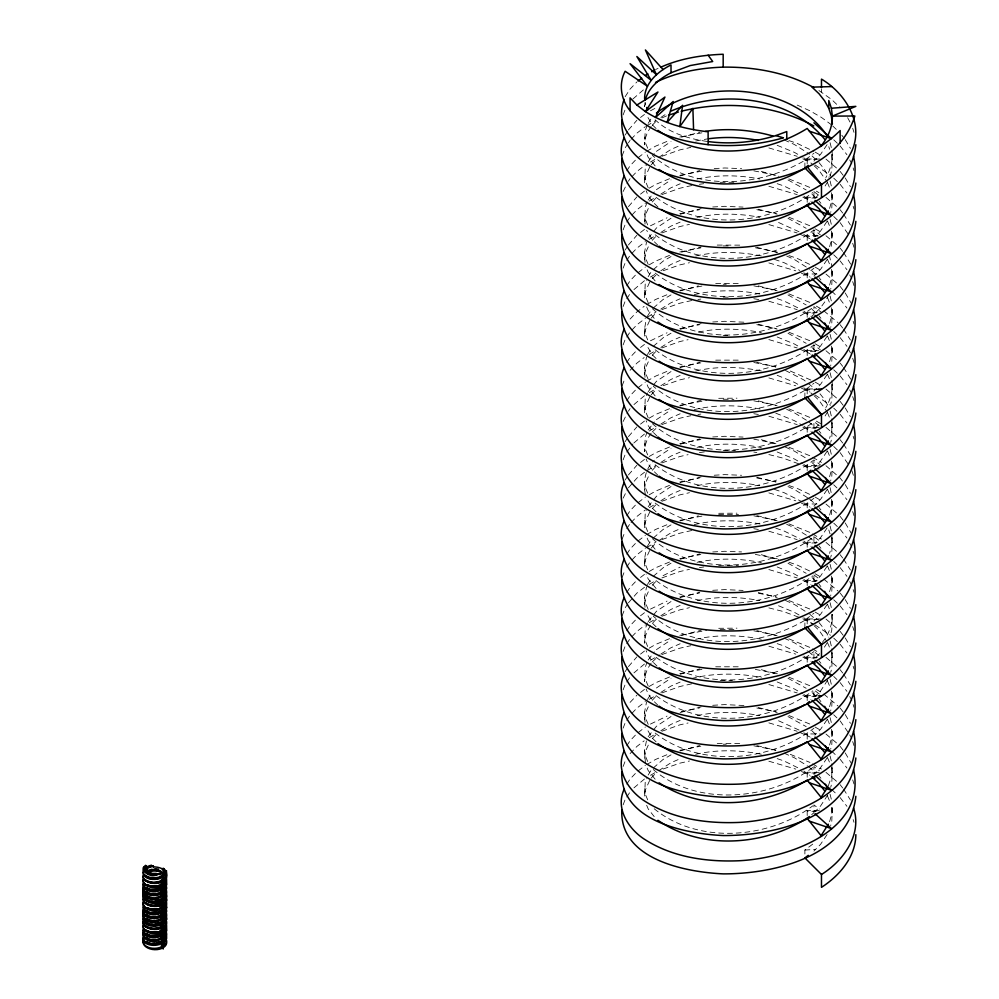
<?xml version="1.0" encoding="UTF-8"?>
<svg xmlns="http://www.w3.org/2000/svg" width="999" height="999" viewBox="0 0 999 999"><rect width="100%" height="100%" fill="white"/><g stroke="black" fill="none" stroke-linecap="round" stroke-linejoin="round"><path stroke-width="0.75" stroke-dasharray="5 3.75" d="M804.882 167.957L804.882 160.115L813.923 153.284M804.882 397.939L804.882 390.097L813.923 383.266M804.882 627.921L804.882 620.079L813.923 613.249M831.88 150.499C833.466 159.927 830.506 169.518 825.823 177.647M832.379 154.433L831.78 170.167L829.944 176.648M829.582 208.429L831.78 200.649L832.379 192.77L831.78 208.491L830.681 212.387M829.582 246.753L831.78 238.986L832.379 231.094L831.043 249.413M829.582 285.09L831.78 277.31L832.379 269.43L831.78 285.152L830.681 289.048M829.582 323.414L831.78 315.647L832.379 307.754L831.78 323.489L830.681 327.372M829.582 361.75L831.78 353.971L832.379 346.091L831.78 361.813L830.681 365.709M831.88 380.482C833.466 389.91 830.506 399.5 825.823 407.629M832.379 384.415L831.78 400.149L830.681 404.033M831.88 418.818L831.78 430.631L829.582 438.411M832.379 422.752L831.78 438.474L830.681 442.37M829.582 476.735L831.78 468.968L832.379 461.076L831.78 476.81L830.681 480.694M829.582 515.072L831.78 507.292L832.379 499.413L831.043 517.732M831.88 533.803L831.78 545.629L829.582 553.396M832.379 537.737L831.78 553.471L830.681 557.355M829.582 591.733L831.78 583.953L832.379 576.073L831.78 591.795L830.681 595.691M822.327 642.419C828.72 634.552 832.404 624.562 832.379 614.397L831.78 630.132L830.681 634.015M831.88 648.801L831.78 660.614L829.582 668.393M832.379 652.734L831.78 668.456L830.681 672.352M829.582 706.718L831.78 698.95L832.379 691.058L831.78 706.793L830.681 710.676M829.582 745.054L831.78 737.274L832.379 729.395L831.78 745.117L830.681 749.013M831.88 763.785L831.78 775.611L828.333 785.901M832.379 767.719L831.78 783.453L830.681 787.337M829.582 821.715L831.78 813.935L832.379 806.056L831.78 821.777L830.681 825.674M644.967 102.785L644.605 106.556L644.605 102.635M651.161 126.473L647.414 132.43L645.204 138.611L644.605 144.892L645.204 130.757L647.414 124.588M649.662 167.183L645.204 176.935L644.605 183.217L645.204 169.093L646.965 164.148M645.004 224.063L645.204 207.417L647.414 201.249M644.605 221.553L645.204 215.272L649.662 205.519M645.004 262.387L644.605 252.035L646.528 242.045M644.605 259.877L645.204 253.596L649.662 243.843M649.662 282.18L645.204 291.933L644.605 298.214L645.204 284.078L646.528 280.382M649.662 320.504L645.204 330.257L644.605 336.538L644.605 328.696L646.091 319.942M645.004 377.385L644.605 367.033L646.528 357.043M644.605 374.875L645.204 368.594L649.662 358.841M649.662 397.165L645.204 406.918L644.605 413.199L645.204 399.076L647.414 392.894M651.161 433.116L647.414 439.073L645.204 445.254L644.605 451.536L645.204 437.4L646.965 432.467M645.404 494.88C643.031 482.792 644.642 468.856 654.32 460.239M644.605 489.86L645.204 483.578L649.662 473.826M649.662 512.162L645.204 521.915L644.605 528.196L645.204 514.06L646.528 510.364M649.662 550.486L645.204 560.239L644.605 566.52L644.605 558.678L646.091 549.925M645.004 607.367L644.605 597.015L646.528 587.012M644.605 604.857L645.204 598.576L649.662 588.823M656.418 619.155C649.687 625.349 644.467 633.778 644.605 643.181L645.204 629.058L647.414 622.877M651.161 663.099L647.414 669.055L645.204 675.237L644.605 681.518L645.204 667.382L646.965 662.449M645.004 722.352L644.605 712L646.528 702.01M644.605 719.842L645.204 713.561L649.662 703.808M645.404 763.199L644.605 750.336L646.528 740.334M644.605 758.179L645.204 751.897L649.662 742.145M649.662 780.469L645.204 790.221L644.605 796.503L645.204 782.379L646.528 778.671M623.139 114.86L625.137 109.59M622.14 155.819L625.137 147.927L627.597 144.131M623.139 191.521L627.597 182.455M623.139 229.845L625.137 224.588M623.139 268.182L625.137 262.912M623.139 306.506L625.137 301.248M623.139 344.842L625.137 339.573M622.14 385.801L625.137 377.909M623.139 421.503L627.597 412.437M623.139 459.827L625.137 454.57M623.139 498.164L627.597 489.098M622.14 539.123L625.137 531.231M622.14 577.459L625.137 569.555M622.14 615.784L625.137 607.892L627.597 604.095M623.139 651.485L625.137 646.216M623.139 689.809L625.137 684.552M623.139 728.146L625.137 722.876M623.139 766.47L625.137 761.213M623.139 804.807L625.137 799.537M827.072 144.643L820.579 154.37L813.923 161.126M827.709 181.718L823.201 189.098M827.072 221.303L820.579 231.031L814.872 236.825M827.072 259.64L820.579 269.355L813.923 276.124M828.958 294.193L825.823 300.487L820.579 307.692L814.872 313.486M827.072 336.301L820.579 346.016L814.872 351.81M827.072 374.625L820.579 384.353L813.923 391.108M827.709 411.7L823.201 419.081M827.072 451.286L820.579 461.014L813.923 467.769L813.923 461.238M827.072 489.622L820.579 499.338L813.923 506.106M827.072 527.947L820.579 537.674L814.872 543.468M827.072 566.283L820.579 575.998L814.872 581.793M827.072 604.607L820.579 614.335L813.923 621.091M827.072 642.944L823.201 649.063M827.709 680.007L820.579 690.996L814.872 696.79M827.072 719.605L820.579 729.32L814.872 735.114M827.072 757.929L820.579 767.657L813.923 774.412L813.923 766.57L819.317 770.704M827.709 795.004L820.579 805.981L814.872 811.775M827.072 834.59L820.579 844.317L813.923 851.073M648.164 123.389L651.161 118.631M648.164 161.726L654.32 153.596M648.164 200.05L654.32 191.92M648.164 238.386L656.418 228.009L671.016 218.244M648.164 276.711L651.161 271.953M647.414 316.233L651.161 310.277M647.414 354.57L651.161 348.614M648.164 391.708L656.418 381.331L671.016 371.566M648.164 430.032L654.32 421.903M648.164 506.693L656.418 496.316L671.016 486.55M647.414 546.216L651.161 540.259M647.414 584.552L651.161 578.596M648.164 621.69L656.418 611.313L671.016 601.548M648.164 660.014L654.32 651.885M647.414 699.537L651.161 693.581M648.164 736.675L656.418 726.298L671.016 716.533M648.164 775.012L651.161 770.241M625.137 96.716L630.069 89.111L636.863 81.968M625.137 135.04L627.597 131.244M628.421 129.982L636.863 120.292M628.421 142.869L630.069 140.335M626.773 170.841L630.069 165.772L636.863 158.629M628.421 181.194L630.069 178.659M628.421 206.643L636.863 196.953M626.773 222.053L630.069 216.995L636.863 209.84L645.391 203.272M625.137 250.037L627.597 246.229M628.421 244.967L636.863 235.289M626.773 260.389L630.069 255.319L636.863 248.177L645.391 241.596M626.773 285.826L630.069 280.769L636.863 273.614M626.773 298.713L630.069 293.656M626.773 337.05L630.069 331.98L636.863 324.837L645.391 318.256M626.773 362.487L630.069 357.43L636.863 350.274M626.773 400.824L630.069 395.754L636.863 388.611M628.421 411.176L630.069 408.641M625.137 441.683L627.597 437.887M628.421 436.625L636.863 426.935M626.773 452.035L632.979 443.906M625.137 480.019L627.597 476.211M628.421 474.95L636.863 465.272M628.421 487.837L636.863 478.159L645.391 471.578M626.773 515.809L630.069 510.751L636.863 503.596M626.773 528.696L630.069 523.638M626.773 554.145L630.069 549.075L636.863 541.933M626.773 567.032L630.069 561.962M626.773 592.469L630.069 587.412L636.863 580.257M628.421 602.822L636.863 593.144L645.391 586.575M626.773 630.806L630.069 625.736L636.863 618.593M626.773 643.693L630.069 638.623L636.863 631.48L645.391 624.899M625.137 671.665L627.597 667.869M628.421 666.608L636.863 656.917M626.773 682.017L630.069 676.96M626.773 720.354L630.069 715.284L636.863 708.141L645.391 701.56M626.773 745.791L630.069 740.734L636.863 733.578M626.773 784.128L630.069 779.058L636.863 771.915M626.773 797.015L630.069 791.945M652.222 125.35L656.418 120.867M651.161 164.81L656.418 159.191M652.222 202.01L656.418 197.527M652.222 240.347L656.418 235.851M653.271 269.705L663.074 261.176L671.016 256.568M652.222 278.671L659.74 271.603M653.271 308.042L663.074 299.513L671.016 294.905M651.161 318.132L656.418 312.512M653.271 346.366L663.074 337.837L671.016 333.229M652.222 355.332L656.418 350.849M651.161 394.792L656.418 389.173M652.222 431.993L659.74 424.925M652.222 470.329L656.418 465.834M652.222 508.653L656.418 504.17M653.271 538.024L663.074 529.495L671.016 524.887M651.161 548.114L656.418 542.494M653.271 576.348L663.074 567.819L671.016 563.211M652.222 585.314L656.418 580.831M652.222 661.975L659.74 654.907M652.222 700.311L656.418 695.816M652.222 738.636L656.418 734.153M653.271 768.006L663.074 759.477L671.016 754.869M651.161 778.096L656.418 772.477M632.979 98.938L644.168 89.223M631.043 139.311L636.863 133.179L645.391 126.611M632.005 176.623L636.863 171.516L645.391 164.935M633.953 289.573L645.391 279.932M630.069 319.093L636.863 311.95L644.168 306.318M630.069 370.317L636.863 363.161L644.168 357.53M633.953 404.558L645.391 394.917M633.953 442.894L645.391 433.254M631.043 522.614L636.863 516.483L645.391 509.915M632.005 559.927L636.863 554.82L645.391 548.239M633.953 672.876L645.391 663.236M630.069 702.397L636.863 695.254M630.069 753.621L636.863 746.465L644.168 740.833M633.953 787.861L645.391 778.221M814.872 198.489L819.617 193.669M814.872 428.471L819.617 423.651M819.617 653.633L813.923 659.427L813.923 651.573L819.317 655.719M656.081 197.327C700.649 230.856 769.267 225.412 812.799 192.557M655.144 234.74C699.775 269.705 770.254 263.948 813.923 229.945L820.404 234.902M655.144 273.077C699.775 308.029 770.254 302.285 813.923 268.269M652.347 308.654C695.067 347.015 768.83 340.796 812.799 307.542M811.675 316.333L813.923 314.448L813.923 306.606L821.478 312.4M655.144 349.737C699.775 384.69 770.254 378.946 813.923 344.93L820.404 349.9M652.347 423.638C695.067 462 768.83 455.781 812.799 422.54M655.144 464.722C699.775 499.687 770.254 493.931 813.923 459.927L820.404 464.885M655.144 503.059C699.775 538.011 770.254 532.267 813.923 498.251M652.347 538.636C695.416 577.21 770.092 570.854 813.923 536.588L821.478 542.382M656.081 580.631C700.649 614.16 769.267 608.716 812.799 575.861M656.081 657.292C701.023 691.021 770.491 685.439 813.923 651.573M656.081 695.629C700.649 729.158 769.267 723.713 812.799 690.846M655.144 733.041C699.775 767.994 770.254 762.249 813.923 728.234M653.271 769.53C696.653 806.967 770.341 800.674 813.923 766.57M654.208 808.778C698.164 844.729 768.768 838.985 812.799 805.843M811.675 814.635L813.923 812.749L813.923 804.894L819.317 809.04M660.851 117.42L667.045 113.399M656.418 151.349L671.016 141.583M658.641 157.467L671.016 149.425L680.119 145.454M656.418 189.673L671.016 179.907M660.851 194.081L671.016 187.75L680.119 183.791M660.851 232.417L671.016 226.086L680.119 222.115M660.851 270.741L671.016 264.41L680.119 260.452M660.851 309.078L671.016 302.747L680.119 298.776M660.851 347.402L671.016 341.071L680.119 337.113M660.851 385.739L671.016 379.408L680.119 375.437M656.418 419.655L671.016 409.89M660.851 424.063L671.016 417.732L680.119 413.773M656.418 457.992L671.016 448.226M660.851 462.4L671.016 456.068L680.119 452.097M660.851 500.724L671.016 494.393L680.119 490.434M658.641 540.771L671.016 532.729L680.119 528.758M660.851 615.721L671.016 609.39L680.119 605.419M656.418 649.637L671.016 639.872M660.851 654.045L671.016 647.714L680.119 643.756M656.418 687.974L671.016 678.209M660.851 692.382L671.016 686.051L680.119 682.08M660.851 730.706L671.016 724.375L680.119 720.416M658.641 770.753L671.016 762.712L680.119 758.74M640.509 117.482L645.391 113.724M638.074 157.692L645.391 152.06M640.509 194.143L645.391 190.384M640.509 232.467L645.391 228.721M638.074 272.677L645.391 267.045M640.509 347.465L645.391 343.706M638.074 387.674L645.391 382.043M640.509 424.125L645.391 420.367M640.509 462.45L645.391 458.703M638.074 502.659L645.391 497.027M638.074 540.996L645.391 535.364M640.509 577.447L645.391 573.688M640.509 615.771L645.391 612.025M640.509 654.108L645.391 650.349M640.509 692.432L645.391 688.686M638.074 732.642L645.391 727.01M638.074 770.978L645.391 765.346M804.882 853.983L804.882 850.062L812.786 844.08M820.054 159.066L807.192 158.941C761.85 186.913 694.03 192.645 652.347 155.332M821.478 389.061L807.192 388.923C762.137 416.733 695.217 422.44 653.271 386.226M821.478 619.043L807.192 618.905C762.137 646.715 695.217 652.422 653.271 616.208M650.449 110.789L658.079 106.743M646.653 125.874L655.506 120.742M646.653 151.324L655.506 146.191L669.892 140.222M650.449 162.013L655.506 159.078M649.188 188.187L655.506 184.515L669.892 178.559M649.188 201.074L655.506 197.402M650.449 225.786L667.045 217.807M649.188 239.398L655.506 235.739M649.188 264.847L655.506 261.176L669.892 255.22M650.449 276.998L655.506 274.063M646.653 304.645L655.506 299.513L669.892 293.544M646.653 317.532L655.506 312.4M650.449 340.771L667.045 332.792M649.188 354.395L655.506 350.724M646.653 381.306L655.506 376.173L669.892 370.204M649.188 392.719L655.506 389.061M649.188 418.169L655.506 414.498L669.892 408.541M649.188 431.056L655.506 427.385M649.188 456.493L655.506 452.834L669.892 446.865M646.653 470.854L655.506 465.721M649.188 494.83L655.506 491.158L669.892 485.202M649.188 507.717L655.506 504.045M646.653 534.627L655.506 529.495L669.892 523.526M646.653 547.514L655.506 542.382M649.188 571.49L655.506 567.819L669.892 561.863M663.074 575.661L680.119 567.095M649.188 584.378L655.506 580.706M650.449 609.09L667.045 601.111M649.188 622.702L655.506 619.043M649.188 648.151L655.506 644.48L669.892 638.523M650.449 660.302L655.506 657.367M649.188 686.475L655.506 682.816L669.892 676.847M649.188 699.362L655.506 695.704M650.449 724.075L667.045 716.096M649.188 737.699L655.506 734.028M646.653 764.61L655.506 759.477L669.892 753.508M650.449 775.299L655.506 772.364M655.506 69.53L658.079 68.407M661.925 117.944L667.045 115.697M661.925 156.269L679.819 149.9L690.833 147.402M661.925 194.605L679.819 188.237L692.207 185.427M661.925 232.929L679.819 226.561L689.447 224.375M663.199 270.704L679.819 264.897L689.447 262.712M661.925 309.59L679.819 303.221L692.207 300.412M661.925 347.927L679.819 341.558L688.074 339.685M663.199 385.689L679.819 379.882L689.447 377.697M661.925 424.587L679.819 418.219L690.833 415.721M661.925 462.912L679.819 456.543L688.074 454.67M661.925 501.248L679.819 494.88L689.447 492.694M661.925 539.572L679.819 533.204L693.581 530.082M661.925 577.909L679.819 571.54L689.447 569.355M661.925 616.233L679.819 609.865L689.447 607.679M661.925 654.57L679.819 648.201L690.833 645.704M661.925 692.894L679.819 686.525L692.207 683.716M661.925 731.231L679.819 724.862L688.074 722.989M663.199 768.993L679.819 763.186L689.447 761.001M681.568 137.15L699.787 132.243M680.119 175.949L699.787 170.567M680.119 214.273L701.148 208.591M681.568 252.148L701.148 246.928M680.119 290.934L698.413 285.864M680.119 329.27L701.148 323.589M680.119 367.595L699.787 362.225M680.119 405.931L701.148 400.249M680.119 444.255L699.787 438.886M680.119 482.592L701.148 476.91M680.119 520.916L698.413 515.846M680.119 559.253L699.787 553.871M680.119 597.577L699.787 592.207M681.568 635.451L701.148 630.232M680.119 674.238L699.787 668.868M680.119 712.574L701.148 706.892M680.119 750.898L699.787 745.529M679.819 137.025L703.758 132.467M679.819 175.349L702.309 171.004M679.819 213.686L699.4 209.74M679.819 252.01L700.848 247.864M679.819 290.347L702.309 285.989M679.819 328.671L699.4 324.725M679.819 366.995L700.848 362.849M679.819 405.332L706.668 400.362M679.819 443.656L700.848 439.51M679.819 481.993L699.4 478.046M679.819 520.317L703.758 515.771M679.819 558.653L700.848 554.507M679.819 596.977L699.4 593.044M679.819 635.314L706.668 630.344M679.819 673.638L702.309 669.293M681.193 711.663L699.4 708.029M679.819 750.299L700.848 746.153M695.679 140.996L706.93 138.986M697.052 179.033C717.657 174.588 739.16 174.962 759.802 178.996M697.052 217.357C717.657 212.912 739.16 213.299 759.802 217.332M695.679 255.994C717.195 251.086 739.735 251.611 761.313 255.919M694.317 294.63C715.746 289.548 738.249 289.785 759.802 293.993M698.413 332.043C719.118 327.834 740.646 328.434 761.313 332.58M695.679 370.979C717.195 366.071 739.735 366.608 761.313 370.904M694.317 409.615C716.246 404.395 739.285 404.832 761.313 409.24M697.052 447.34C718.156 442.769 740.197 443.356 761.313 447.564M697.052 485.664C717.657 481.231 739.16 481.605 759.802 485.639M694.317 524.612C716.246 519.393 739.285 519.83 761.313 524.225M697.052 562.325C718.156 557.754 740.197 558.341 761.313 562.562M697.052 600.661C717.657 596.216 739.16 596.603 759.802 600.636M695.679 639.298C717.195 634.39 739.735 634.914 761.313 639.223M691.583 678.546C714.347 672.777 738.361 672.926 761.313 677.547M697.052 715.646C717.657 711.213 739.16 711.588 759.802 715.621M695.679 754.282C717.195 749.375 739.735 749.912 761.313 754.208M699.4 184.291L703.758 183.679M697.939 299.488L700.848 299.076M697.939 414.485L700.848 414.073M699.4 452.609L706.668 451.585M699.4 567.594L703.758 566.982M816.87 197.715L807.629 198.339L807.192 197.278L817.194 197.365M818.406 235.939L807.629 236.676L807.192 235.602L818.631 235.714M816.87 312.712L807.629 313.336L807.192 312.262L817.194 312.362M815.321 351.136L807.629 351.66L807.192 350.599L818.631 350.699M816.87 427.697L807.629 428.321L807.192 427.26L820.054 427.372M819.942 465.821L807.629 466.658L807.192 465.584L818.631 465.696M816.87 542.694L807.629 543.319L807.192 542.245L817.194 542.345M816.87 581.018L807.629 581.643L807.192 580.581L817.194 580.669M816.87 657.679L807.629 658.304L807.192 657.242L817.194 657.33M816.87 696.016L807.629 696.64L807.192 695.566L817.194 695.666M816.87 772.677L807.629 773.301L807.192 772.227L820.054 772.352M816.87 811.001L807.629 811.625L807.192 810.564L820.054 810.676M804.882 160.115L816.957 159.353M720.167 182.317L735.426 182.305M804.882 390.097L818.468 389.248M718.656 514.497L738.498 514.435M718.656 565.721L738.498 565.659M804.882 620.079L818.468 619.23M720.167 629.395L736.962 629.407M720.167 680.619L732.367 680.556M804.882 850.062L815.446 849.4M714.21 168.594L724.725 167.982L741.558 168.631M712.712 207.005L724.725 206.306L743.094 207.105M717.22 245.08L740.022 245.142M715.709 283.491L740.022 283.479M712.712 322.003L724.725 321.303L744.63 322.24M715.709 360.152L740.022 360.139M718.718 398.314L736.962 398.176M712.712 436.988L724.725 436.288L743.094 437.087M714.21 475.237L724.725 474.625L741.558 475.274M718.718 513.299L736.962 513.174M712.712 551.985L724.725 551.286L741.558 551.935M712.712 590.309L724.725 589.61L743.094 590.409M718.718 628.296L736.962 628.159M715.709 666.795L740.022 666.783M712.712 705.306L724.725 704.607L744.63 705.544M717.22 743.368L740.022 743.443M807.192 277.859L807.192 273.938L817.194 274.026M807.192 507.842L807.192 503.921L818.631 504.02M807.192 739.135L807.192 733.903L821.478 734.028M723.176 245.904L729.307 245.991M723.176 284.24L726.236 284.278M723.176 297.128L729.307 297.215M723.176 335.452L727.771 335.514M723.176 399.225L733.903 399.388M723.176 450.449L735.426 450.624M723.176 744.205L726.236 744.243M706.905 141.408C688.348 138.711 668.968 133.042 655.144 119.755M753.82 170.841L777.597 175.562M756.83 209.678L776.136 213.524M755.319 247.752L777.597 252.223M753.82 285.839L777.597 290.547M753.82 298.726L759.839 299.737M756.83 324.675L776.136 328.521M753.82 362.5L777.597 367.207M753.82 400.824L777.597 405.544M753.82 413.711L758.328 414.473M753.82 439.16L776.136 443.506M753.82 452.048L756.83 452.547M756.83 477.997L776.136 481.843M753.82 515.821L779.045 520.904M753.82 528.708L758.328 529.458M755.319 554.395L777.597 558.866M758.328 593.231L776.136 596.828M753.82 630.806L777.597 635.526M755.319 669.392L777.597 673.85M756.83 707.979L776.136 711.825M753.82 745.803L777.597 750.511M758.291 209.228L777.172 214.148M756.78 247.302L777.172 252.472M758.291 285.889L777.172 290.809M758.291 324.213L777.172 329.133M756.78 362.287L775.786 366.983M758.291 400.874L777.172 405.794M756.78 477.272L775.786 481.98M756.78 515.609L777.172 520.791M758.291 592.532L777.172 597.452M756.78 630.594L777.172 635.776M758.291 707.517L777.172 712.437M756.78 745.591L775.786 750.286M768.868 147.927L797.177 156.294M768.868 186.264L797.177 194.618M768.868 224.588L797.177 232.954M768.868 262.924L795.803 270.816M768.868 301.248L797.177 309.615M768.868 339.585L797.177 347.939M768.868 377.909L795.803 385.801M768.868 416.233L797.177 424.6M768.868 454.57L783.403 458.216L801.435 464.847M768.868 492.894L795.803 500.799M768.868 531.231L797.177 539.597M768.868 569.555L797.177 577.922M768.868 607.892L783.403 611.538L801.435 618.169M768.868 646.216L795.803 654.12M768.868 684.552L797.177 692.919M768.868 722.876L797.177 731.243M768.868 761.213L795.803 769.105M761.313 171.416L778.558 176.299M761.313 439.722L777.172 444.13M761.313 554.72L778.558 559.602M761.313 669.705L777.172 674.113M788.91 140.572L797.177 143.406L813.785 151.349M788.91 178.908L809.939 187.462M788.91 217.233L809.939 225.786M788.91 255.569L797.177 258.404L813.785 266.333M788.91 293.893L809.939 302.447M788.91 332.23L809.939 340.784M790.296 371.029L813.785 381.331M788.91 408.891L809.939 417.445M788.91 447.215L809.939 455.769M788.91 485.551L797.177 488.386L813.785 496.316M788.91 523.876L809.939 532.43M788.91 562.212L797.177 565.047L813.785 572.976M788.91 600.536L809.939 609.09M788.91 638.873L809.939 647.427M788.91 677.197L809.939 685.751M788.91 715.534L809.939 724.088M790.296 754.332L809.939 762.412M777.172 145.33L794.43 152.372L802.459 156.98M777.172 183.666L784.115 186.051L799.787 193.781M778.558 222.465L799.787 232.105M774.4 259.365L784.115 262.712L799.787 270.429M777.172 298.651L784.115 301.049L799.787 308.766M777.172 336.988L794.43 344.018L802.459 348.639M777.172 375.312L794.43 382.342L802.459 386.963M775.786 413.161L794.43 420.679L802.459 425.299M777.172 451.973L794.43 459.003L802.459 463.623M774.4 489.348L784.115 492.694L802.459 501.96M775.786 528.159L784.115 531.031L799.787 538.748M777.172 566.97L794.43 574L802.459 578.621M778.558 605.769L794.43 612.325L802.459 616.945M777.172 643.631L784.115 646.016L799.787 653.733M777.172 681.955L794.43 688.985L802.459 693.606M778.558 720.766L799.787 730.394M777.172 758.616L784.115 761.013L799.787 768.731M797.177 105.082L809.939 110.802L821.478 117.445L831.605 124.9M802.846 158.841L809.939 162.013M802.846 197.165L809.939 200.349M800.012 234.228L809.939 238.674M801.435 273.189L809.939 277.01M802.846 312.163L809.939 315.334M800.012 349.213L809.939 353.671M801.435 388.186L809.939 391.995M802.846 427.147L809.939 430.332M802.846 465.484L809.939 468.656M801.435 503.171L809.939 506.993M802.846 542.145L809.939 545.317M802.846 580.469L809.939 583.653M802.846 618.806L813.785 624.2M802.846 657.13L809.939 660.314M802.846 695.466L809.939 698.638M800.012 732.517L809.939 736.975M801.435 771.49L809.939 775.299M784.115 139.885L794.43 144.518L809.689 154.233M787.986 179.945L806.156 189.972M787.986 218.282L806.156 228.296M786.688 256.031L794.43 259.515L809.689 269.218M787.986 294.942L806.156 304.957M787.986 333.266L806.156 343.294M785.401 370.442L803.795 379.895L816.046 389.735M786.688 409.353L794.43 412.837L807.329 420.816M785.401 447.102L794.43 451.161L806.156 458.279M787.986 486.588L794.43 489.498L808.516 498.339M786.688 524.338L794.43 527.822L807.329 535.801M787.986 563.249L806.156 573.276M785.401 600.424L794.43 604.482L808.516 613.336M784.115 638.174L794.43 642.819L807.329 650.799M787.986 678.246L806.156 688.261M787.986 716.57L806.156 726.598M784.115 753.159L794.43 757.804L807.329 765.783M818.918 90.522L831.605 99.463L840.134 107.63M815.072 152.085L821.478 155.769M815.072 164.972L830.481 175.287M816.358 191.146L818.918 192.632M815.072 228.746L821.478 232.43M815.072 267.07L821.478 270.766M816.358 306.144L821.478 309.091M815.072 343.731L821.478 347.427M815.072 382.068L821.478 385.751M815.072 394.955L830.481 405.269M816.358 421.128L821.478 424.088M812.512 457.255L821.478 462.412M815.072 497.052L821.478 500.749M812.512 533.916L821.478 539.073M815.072 573.713L821.478 577.41M815.072 612.05L821.478 615.734M815.072 624.937L830.481 635.252M812.512 648.9L818.918 652.597M816.358 689.447L821.478 692.394M815.072 727.035L821.478 730.731M812.512 763.898L821.478 769.055M803.795 157.755L812.05 163.811M803.795 196.079L810.876 201.274M803.795 234.415L810.876 239.598M803.795 272.739L810.876 277.934M803.795 311.076L810.876 316.258M803.795 349.4L810.876 354.595M803.795 387.737L812.05 393.793M808.516 421.678L816.046 428.059M803.795 426.061L810.876 431.256M803.795 464.398L810.876 469.58M809.689 499.2L816.046 504.72M803.795 502.722L810.876 507.917M808.516 536.675L816.046 543.056M803.795 541.058L810.876 546.241M803.795 579.383L810.876 584.577M809.689 614.198L816.046 619.717M803.795 617.719L812.05 623.776M808.516 651.66L816.046 658.041M803.795 656.043L810.876 661.238M803.795 694.38L810.876 699.562M803.795 732.704L810.876 737.899M808.516 766.658L816.046 773.039M803.795 771.041L810.876 776.223M825.986 159.091L836.937 168.344M825.986 197.415L837.999 207.692M825.986 235.752L836.937 245.005M825.986 274.076L836.937 283.329M823.738 310.751L837.999 322.677M825.986 350.736L839.073 362.038M825.986 389.073L836.937 398.326M825.986 427.397L836.937 436.65M825.986 465.734L840.134 478.046L844.38 483.516M825.986 504.058L836.937 513.311M825.986 542.395L836.937 551.648M823.738 579.07L837.999 590.996M825.986 619.055L836.937 628.309M825.986 657.379L836.937 666.633M823.738 694.055L837.999 705.981M825.986 734.04L836.937 743.293M825.986 772.377L836.937 781.63M813.923 191.608L819.317 195.754M819.317 425.736L813.923 421.59L813.923 429.445M813.923 574.912L821.478 580.706M819.317 694.043L813.923 689.909L813.923 697.752M812.05 155.956L816.046 159.753M814.048 165.697L819.043 170.442L826.722 181.281M812.05 194.293L816.046 198.077M812.05 232.617L816.046 236.413M812.05 270.954L816.046 274.737M812.05 309.278L816.046 313.074M812.05 347.615L815.047 350.449M814.048 395.679L819.043 400.412L826.722 411.263M812.05 462.599L819.043 469.23M812.05 577.597L817.045 582.33M814.048 625.661L819.043 630.394L826.722 641.246M812.05 692.582L816.046 696.378M812.05 730.918L816.046 734.702M832.666 125.924L836.937 130.007M833.74 139.835L840.134 145.954L846.927 154.708M833.74 178.159L839.073 183.267M833.74 216.496L839.073 221.603M833.74 254.82L840.134 260.951L846.927 269.693M831.605 291.109L836.937 296.216M833.74 331.481L836.937 334.553M833.74 369.817L839.073 374.925M833.74 408.141L836.937 411.213M833.74 446.478L839.073 451.585M833.74 484.802L836.937 487.874M833.74 523.139L837.999 527.222M833.74 561.463L836.937 564.535M833.74 599.8L839.073 604.907M833.74 638.124L840.134 644.255L846.927 652.996M833.74 676.46L836.937 679.52M833.74 714.784L836.937 717.856M831.605 751.073L837.999 757.205M831.605 789.41L836.937 794.517M656.081 128.509L652.347 124.838L646.653 115.285M655.144 165.921L648.201 157.293L646.128 152.385M657.954 207.018L652.347 201.498L648.201 195.629L646.128 190.722M657.954 245.342L652.347 239.835L646.653 230.27M655.144 280.919L648.201 272.29L646.653 268.606M654.208 318.331L648.201 310.614L646.128 305.706M656.081 358.491L652.347 354.82L646.653 345.267M655.144 395.904L648.201 387.275L646.653 383.591M657.017 436.076L652.347 431.481L648.201 425.611L646.128 420.704M657.954 475.324L652.347 469.817L648.201 463.936L646.128 459.028M656.081 511.813L652.347 508.141L646.653 498.588M655.144 549.225L648.201 540.596L646.128 535.689M656.081 588.473L648.201 578.933L646.128 574.025M656.081 626.81L652.347 623.139L646.653 613.573M657.017 666.058L652.347 661.463L648.201 655.594L646.128 650.686M657.954 705.306L652.347 699.799L648.201 693.918L646.128 689.01M656.081 741.795L652.347 738.124L646.653 728.571M655.144 779.208L648.201 770.579L646.653 766.895M654.208 816.62L648.201 808.915L646.128 804.008M819.043 162.587L824.65 169.693L828.783 177.173M819.043 200.924L820.903 203.284M819.043 277.585L820.903 279.945M819.043 315.909L820.903 318.281M819.979 393.756L824.65 399.675L828.783 407.155M819.043 430.906L820.903 433.266M819.043 507.567L820.903 509.927M819.043 545.891L820.903 548.264M819.043 584.228L820.903 586.588M819.043 622.552L824.65 629.657L828.783 637.137M819.043 660.888L820.903 663.249M819.043 699.213L820.903 701.585M819.043 775.873L820.903 778.246M841.832 135.265L844.38 138.536M845.229 139.635L850.449 148.389M840.134 171.403L844.38 176.873M845.229 177.959L850.449 186.713M840.134 184.291L846.927 193.032M840.134 209.728L842.681 213.012M843.531 214.111L850.449 225.05M840.134 222.615L849.038 235.302M840.134 248.064L842.681 251.348M843.531 252.435L851.86 266.009M840.134 286.388L844.38 291.858M845.229 292.957L851.86 304.333M840.134 299.275L846.927 308.029M840.134 324.725L842.681 328.009M843.531 329.096L850.449 340.035M840.134 337.612L846.927 346.353M840.134 363.049L842.681 366.333M843.531 367.432L851.86 380.994M840.134 375.936L846.927 384.69M840.134 401.386L844.38 406.855M845.229 407.942L850.449 416.695M840.134 414.273L846.927 423.014M840.134 439.71L842.681 442.994M843.531 444.093L850.449 455.032M840.134 452.597L849.038 465.284M845.229 484.602L850.449 493.356M840.134 490.934L846.927 499.675M840.134 516.371L844.38 521.84M845.229 522.939L851.86 534.315M840.134 529.258L846.927 538.011M840.134 554.707L842.681 557.991M843.531 559.078L850.449 570.017M840.134 567.594L846.927 576.336M840.134 593.031L844.38 598.501M845.229 599.6L850.449 608.354M840.134 605.918L846.927 614.672M840.134 631.368L844.38 636.838M845.229 637.924L850.449 646.678M840.134 669.692L842.681 672.976M843.531 674.075L850.449 685.014M840.134 682.579L846.927 691.333M840.134 708.029L844.38 713.498M845.229 714.585L850.449 723.338M840.134 720.916L849.038 733.603M840.134 746.353L844.38 751.822M845.229 752.921L851.86 764.297M840.134 759.24L846.927 767.994M840.134 784.69L842.681 787.974M843.531 789.06L850.449 799.999M840.134 797.577L846.927 806.318M827.409 182.53L830.082 188.886M827.409 220.854L830.082 227.21M827.409 259.191L829.657 264.26M827.409 297.515L830.082 303.871M827.409 335.851L830.082 342.207M827.409 374.175L829.657 379.245M827.409 412.512L830.082 418.868M827.409 450.836L830.082 457.192M827.409 489.173L829.657 494.243M827.409 565.834L830.082 572.19M827.409 604.158L830.082 610.514M827.409 642.494L829.657 647.564M827.409 680.819L830.082 687.175M827.409 719.155L830.082 725.511M827.409 757.479L829.657 762.549M827.409 795.816L830.082 802.172M847.627 117.695L850.449 122.939M849.749 159.952L851.86 163.898M849.749 274.95L851.86 278.883M848.338 348.988L850.449 352.922M849.749 389.935L851.86 393.881M849.749 543.256L851.86 547.202M849.749 581.593L851.86 585.526M849.749 696.578L851.86 700.524M849.749 734.914L851.86 738.848M647.689 148.227L645.616 143.319L644.605 137.05M648.201 187.775L645.616 181.643L644.605 175.374M647.689 224.887L645.616 219.98L644.605 213.711M648.201 264.435L645.616 258.304L644.605 252.035M648.201 302.772L645.616 296.641L644.605 290.372M647.689 339.872L645.616 334.965L644.605 328.696M648.201 379.433L645.616 373.301L644.605 367.033M648.201 417.757L645.616 411.625L644.605 405.357M647.689 454.87L645.616 449.962L644.605 443.693M647.689 493.194L645.616 488.286L644.605 482.017M647.689 531.53L645.616 526.623L644.605 520.354M647.689 569.855L645.616 564.947L644.605 558.678M648.201 609.415L645.616 603.284L644.605 597.015M647.689 646.515L645.616 641.608L644.605 635.339M648.201 686.076L645.616 679.944L644.605 673.676M648.201 724.4L645.616 718.269L644.605 712M647.689 761.513L645.616 756.605L644.605 750.336M647.689 799.837L645.616 794.929L644.605 788.661M807.192 273.938L807.629 275M807.192 503.921L807.629 504.982M807.192 733.903L807.629 734.964M830.082 142.707L831.717 149.188M828.783 146.691L829.657 149.263M830.082 181.031L831.717 187.525M830.082 219.368L831.717 225.849M829.22 255.12L832.055 266.808M830.082 296.029L831.717 302.51M830.082 334.353L831.717 340.846M830.082 372.689L831.717 379.17M830.082 411.014L831.717 417.507M830.082 449.35L831.717 455.831M830.082 487.674L832.055 496.79M830.082 526.011L831.717 532.492M828.783 529.994L830.082 533.853M830.082 564.335L831.717 570.829M830.082 602.672L831.717 609.153M830.082 640.996L831.717 647.489M830.082 679.332L831.717 685.814M830.082 717.657L831.717 724.15M830.082 755.993L831.717 762.474M830.082 794.317L831.717 800.811M852.709 128.284L853.995 132.343M853.146 167.969L853.995 170.679M853.146 206.293L853.995 209.003M852.709 243.269L853.995 247.34M852.709 281.606L853.995 285.664M853.146 321.291L853.995 324.001M852.709 358.266L854.857 365.035M852.709 396.591L853.995 400.661M853.146 436.276L853.995 438.986M851.86 470.541L853.995 477.322M852.709 511.588L853.995 515.646M853.146 551.273L853.995 553.983M853.146 589.597L853.995 592.307M852.709 626.573L853.995 630.644M853.146 666.258L853.995 668.968M853.146 704.595L853.995 707.304M852.709 741.57L853.995 745.629M852.709 779.894L853.995 783.965M853.146 819.58L853.995 822.289M645.204 102.472L645.616 104.982M831.38 154.42L832.379 162.288M831.38 192.745L832.379 200.612M831.38 231.081L832.379 238.948M831.38 269.405L832.379 277.272M831.38 307.742L832.379 315.609M831.38 346.066L832.379 353.933M831.38 384.403L832.379 392.27M831.38 422.727L832.379 430.594M831.38 461.063L832.379 468.931M831.38 499.388L832.379 507.255M831.38 537.724L832.379 545.591M831.38 576.048L832.379 583.916M831.38 614.385L832.379 622.252M831.38 652.709L832.379 660.576M831.38 691.046L832.379 698.913M831.38 729.37L832.379 737.237M831.38 767.707L832.379 775.574M831.543 807.342L832.379 813.898M821.478 89.136L821.478 91.995M813.923 192.919L813.923 199.463M813.923 229.945L813.923 237.787M813.923 344.93L813.923 352.784M813.923 536.588L813.923 544.43M813.923 576.223L813.923 582.767M807.192 158.941L807.192 164.173M807.192 197.278L807.192 202.51M807.192 235.602L807.192 243.456M807.192 312.262L807.192 317.495M807.192 350.599L807.192 355.831M807.192 388.923L807.192 394.155M807.192 427.26L807.192 433.803M807.192 465.584L807.192 472.127M807.192 542.245L807.192 548.788M807.192 580.581L807.192 588.423M807.192 618.905L807.192 624.138M807.192 657.242L807.192 662.474M807.192 695.566L807.192 703.421M807.192 772.227L807.192 777.459M807.192 810.564L807.192 815.796"/><path stroke-width="1.5" d="M161.513 926.16L163.174 926.048L161.751 926.036L163.174 926.048L163.174 924.762L161.513 922.339L160.714 922.814M161.513 903.158L163.174 903.059L162.425 902.472L161.788 903.146L163.174 903.059L163.174 901.76L161.513 899.337M161.513 880.156L163.174 880.057L162.425 879.482L161.788 880.144L163.174 880.057L163.174 878.77L161.513 876.348M644.605 98.714C644.542 82.917 658.029 71.491 671.016 64.923L671.016 72.765C659.715 78.621 648.513 87.388 645.204 100.275M855.856 144.705C849.3 205.145 773.613 222.465 723.176 222.265C685.314 220.492 619.817 207.804 621.803 158.504M855.856 183.029C849.3 243.469 773.613 260.801 723.176 260.589C685.314 258.828 619.817 246.141 621.803 196.828M855.856 221.366C849.3 281.805 773.613 299.126 723.176 298.926C685.314 297.153 619.817 284.465 621.803 235.165M855.856 259.69C849.3 320.13 773.613 337.462 723.176 337.25C685.314 335.489 619.817 322.802 621.803 273.489M855.856 298.027C849.3 358.466 773.613 375.786 723.176 375.587C685.314 373.813 619.817 361.126 621.803 311.825M855.856 336.351C849.3 396.79 773.613 414.123 723.176 413.911C685.314 412.15 619.817 399.463 621.803 350.149M855.856 374.687C849.3 435.127 773.613 452.447 723.176 452.247C685.314 450.474 619.817 437.787 621.803 388.486M855.856 413.012C849.3 473.451 773.613 490.784 723.176 490.571C685.314 488.811 619.817 476.123 621.803 426.81M855.856 451.348C849.3 511.788 773.613 529.108 723.176 528.908C685.314 527.135 619.817 514.448 621.803 465.147M855.856 489.672C849.3 550.112 773.613 567.444 723.176 567.232C685.314 565.471 619.817 552.784 621.803 503.471M855.856 528.009C849.3 588.448 773.613 605.769 723.176 605.569C685.314 603.796 619.817 591.108 621.803 541.808M855.856 566.333C849.3 626.773 773.613 644.105 723.176 643.893C685.314 642.132 619.817 629.445 621.803 580.132M855.856 604.67C849.3 665.109 773.613 682.429 723.176 682.23C685.314 680.456 619.817 667.769 621.803 618.468M855.856 642.994C849.3 703.433 773.613 720.766 723.176 720.554C685.314 718.793 619.817 706.106 621.803 656.793M855.856 681.33C849.3 741.77 773.613 759.09 723.176 758.89C685.314 757.117 619.817 744.43 621.803 695.129M855.856 719.655C849.3 780.094 773.613 797.427 723.176 797.214C685.314 795.454 619.817 782.766 621.803 733.453M855.856 757.991C849.3 818.431 773.613 835.751 723.176 835.551C685.314 833.778 619.817 821.091 621.803 771.79M855.856 796.315C849.3 856.755 773.613 874.088 723.176 873.875C685.314 872.115 619.817 859.427 621.803 810.114M855.856 834.652C855.594 857.154 839.485 875.661 821.478 887.349L821.478 874.462L804.882 857.904L808.278 855.344M621.803 120.167C619.817 169.48 685.314 182.168 723.176 183.928C772.714 184.153 837.886 169.168 854.857 116.009L832.379 116.109L831.38 108.242L828.783 100.512L828.783 108.354L831.38 116.084L832.379 123.951M164.211 885.002C161.601 891.745 150.399 892.694 145.854 887.549M164.211 888.835C161.601 895.579 150.399 896.528 145.854 891.37M164.211 911.825C161.601 918.581 150.399 919.53 145.854 914.372M164.211 934.827C161.601 941.582 150.399 942.519 145.854 937.374M164.211 938.66C161.651 945.291 151.224 946.103 146.266 941.795M145.554 870.341L147.34 868.056L152.298 866.47L151.836 865.833L153.346 865.746L153.346 867.032M624.138 99.338C609.215 140.16 662.025 162.712 693.581 168.069C744.18 176.149 802.484 168.057 840.134 130.557L840.134 143.444M624.138 137.675C613.311 161.563 634.927 184.79 655.506 194.106C690.559 210.814 731.193 212.6 768.868 205.245C801.41 198.014 836.787 182.755 851.86 150.949C864.297 123.264 845.316 93.282 821.478 79.108L821.478 87.7M624.138 175.999C614.972 195.379 628.92 216.433 645.391 226.561C672.901 243.981 706.48 248.751 738.498 247.49C786.588 245.292 867.082 218.506 853.571 156.431M624.138 214.335C614.972 233.704 628.92 254.77 645.391 264.897C672.901 282.317 706.48 287.088 738.498 285.814C786.588 283.616 867.082 256.83 853.571 194.768M624.138 252.66C614.972 272.04 628.92 293.094 645.391 303.221C672.901 320.642 706.48 325.412 738.498 324.151C786.588 321.953 867.082 295.167 853.571 233.092M624.138 290.996C614.972 310.364 628.92 331.431 645.391 341.558C672.901 358.978 706.48 363.748 738.498 362.475C786.588 360.277 867.082 333.491 853.571 271.428M624.138 329.32C614.972 348.701 628.92 369.755 645.391 379.882C672.901 397.302 706.48 402.073 738.498 400.811C786.588 398.613 867.082 371.828 853.571 309.752M624.138 367.657C614.972 387.025 628.92 408.091 645.391 418.219C672.901 435.639 706.48 440.409 738.498 439.135C786.588 436.938 867.082 410.152 853.571 348.089M624.138 405.981C614.972 425.362 628.92 446.416 645.391 456.543C672.901 473.963 706.48 478.733 738.498 477.472C786.588 475.274 867.082 448.489 853.571 386.413M624.138 444.318C614.972 463.686 628.92 484.752 645.391 494.88C672.901 512.3 706.48 517.07 738.498 515.796C786.588 513.598 867.082 486.813 853.571 424.75M624.138 482.642C614.972 502.022 628.92 523.076 645.391 533.204C672.901 550.624 706.48 555.394 738.498 554.133C786.588 551.935 867.082 525.149 853.571 463.074M624.138 520.979C614.972 540.347 628.92 561.413 645.391 571.54C672.901 588.96 706.48 593.731 738.498 592.457C786.588 590.259 867.082 563.473 853.571 501.411M624.138 559.303C614.972 578.683 628.92 599.737 645.391 609.865C672.901 627.285 706.48 632.055 738.498 630.794C786.588 628.596 867.082 601.81 853.571 539.735M624.138 597.639C614.972 617.007 628.92 638.074 645.391 648.201C672.901 665.621 706.48 670.391 738.498 669.118C786.588 666.92 867.082 640.134 853.571 578.071M624.138 635.963C614.972 655.344 628.92 676.398 645.391 686.525C672.901 703.945 706.48 708.716 738.498 707.454C786.588 705.257 867.082 678.471 853.571 616.395M624.138 674.3C614.972 693.668 628.92 714.735 645.391 724.862C672.901 742.282 706.48 747.052 738.498 745.778C786.588 743.581 867.082 716.795 853.571 654.732M624.138 712.624C614.972 732.005 628.92 753.059 645.391 763.186C672.901 780.606 706.48 785.376 738.498 784.115C786.588 781.917 867.082 755.132 853.571 693.056M624.138 750.961C614.972 770.329 628.92 791.395 645.391 801.523C672.901 818.943 706.48 823.713 738.498 822.439C786.588 820.241 867.082 793.456 853.571 731.393M624.138 789.285C614.972 808.666 628.92 829.719 645.391 839.847C672.901 857.267 706.48 862.037 738.498 860.776C786.588 858.578 867.082 831.792 853.571 769.717M163.986 884.989L162.425 887.137M163.986 888.823L162.425 891.757L164.186 893.356L162.425 895.591L164.186 897.189L162.425 898.638M163.986 911.825L162.425 913.973L164.186 916.345L163.174 917.094L161.751 915.321L161.751 914.535L163.174 914.547L162.425 913.973M163.986 934.814L162.425 937.761L164.186 939.347L162.425 941.595L164.186 943.181L162.425 944.642M163.986 938.648L163.087 940.134L161.751 938.323L161.751 937.537L163.174 937.549L162.425 936.975M828.333 210.939L820.579 223.189M828.333 249.275L820.579 261.513M828.333 287.6L820.579 299.85M828.333 325.936L820.579 338.174M827.709 365.522L820.579 376.511M828.333 440.921L820.579 453.171M827.709 480.519L820.579 491.496M828.333 517.582L820.579 529.832M828.333 555.919L820.579 568.156M827.709 595.504L820.579 606.493M828.333 670.903L820.579 683.154M828.333 709.24L820.579 721.478M828.333 747.564L820.579 759.814M827.709 787.162L820.579 798.139M828.333 824.225L820.579 836.475M163.611 878.87C159.64 883.953 150.225 884.777 145.854 879.882M163.087 882.629L164.211 880.381C162.887 887.599 152.01 888.486 146.828 884.852M163.611 901.86C159.64 906.955 150.225 907.779 145.854 902.871M161.751 903.046L163.174 905.594L164.211 903.383C162.887 910.589 152.01 911.488 146.828 907.841M163.174 909.427L164.186 908.69L162.425 906.305L163.174 906.892L161.751 906.88L161.751 907.654L163.174 909.427L164.211 907.217L163.087 910.251M163.611 924.862C159.64 929.957 150.225 930.781 145.854 925.873M161.751 926.036L163.174 928.595L164.211 926.373C162.8 933.903 150.374 935.002 145.854 929.707M161.513 929.994L163.174 929.882L161.751 929.869L163.174 932.429L164.211 930.206C162.8 937.736 150.374 938.835 145.854 933.541M820.579 146.528C827.709 138.024 832.529 127.348 832.379 116.109L855.856 106.369L831.38 108.242M162.425 875.648L164.211 872.714L163.911 870.366L163.986 874.275L161.513 877.11M162.425 921.64L164.186 920.179L162.425 917.806L164.211 914.872C162.825 922.264 151.211 923.238 146.266 918.793M164.173 871.14L166.621 870.953L164.273 871.927L166.508 871.915A11.788 7.355 -1.8 0 1 165.01 874.649L163.174 876.223L161.751 876.21M661.45 209.528C705.681 236.925 767.057 232.08 809.44 203.234M659.115 284.515C703.271 314.023 766.358 309.128 809.44 279.895M657.954 322.003C702.085 352.522 765.996 347.664 809.44 318.231M659.115 476.161C703.621 505.819 767.619 500.911 810.551 470.604M657.954 513.661C702.085 544.168 765.996 539.323 809.44 509.877M659.115 591.158C703.271 620.666 766.358 615.759 809.44 586.538M809.44 701.535L807.192 703.421L821.478 721.141M657.954 820.304C702.085 850.811 765.996 845.966 809.44 816.52M656.418 113.012C703.833 77.535 793.968 84.528 827.409 136.351M148.127 867.594L148.127 866.807C143.394 868.581 145.854 874.949 150.312 874.987C154.683 877.921 160.514 871.091 163.174 874.937L165.047 873.376L165.047 874.662M146.666 871.615C151.811 867.919 161.438 868.68 164.173 874.974M638.074 81.031L641.733 78.209M808.278 165.397L804.882 167.957L821.478 184.515L821.478 197.402M161.513 900.111L164.211 896.503L164.273 895.703L163.087 897.964L161.751 896.165L161.751 895.379L163.174 895.391L162.425 894.804M161.513 923.113L164.211 919.492L164.273 918.705L163.087 920.966L161.751 919.155L161.751 918.368L163.174 918.381L162.425 917.806M163.174 949.05L163.174 947.764L161.513 946.103L163.611 944.03L164.273 941.707L163.087 943.968L161.751 942.157L161.751 941.37L163.174 941.383L162.425 940.808M162.425 879.482L164.186 881.855L163.174 882.604L161.751 880.044M162.425 883.303L164.186 885.688L163.174 886.438L161.751 883.878L163.174 883.89L161.513 883.99M162.425 887.924L164.186 889.522L163.174 890.271L161.751 887.711L163.174 887.724M163.174 905.594L164.186 904.857L162.425 902.472M145.854 910.539C149.862 915.171 157.879 914.435 162.425 910.926L164.186 912.524L163.174 913.261L161.751 910.701L163.174 910.726M163.174 928.595L164.186 927.846L162.425 925.474M163.174 932.429L164.186 931.68L162.425 929.307M162.425 933.928L164.186 935.514L163.174 936.263L161.751 933.703L163.174 933.715M821.478 874.462C843.318 861.001 862.412 834.615 853.571 808.054M708.116 144.668C679.807 141.321 649.4 133.104 630.069 110.739L630.069 97.852L636.863 105.007L657.954 92.02L645.391 111.576C664.123 123.639 686.163 129.346 708.116 131.781L708.116 144.668C733.366 147.028 759.028 144.83 783.403 137.825L775.848 135.589C754.108 142.295 730.943 144.53 708.366 141.571M144.031 871.39L144.031 870.104L144.718 870.816L146.828 869.517L145.567 871.478L151.836 873.488L151.836 874.787A11.788 6.356 -3.1 0 1 144.068 871.378A11.788 6.181 0.6 0 1 143.481 867.432M160.714 892.157L161.513 891.657M160.714 895.991L161.513 895.491M160.714 915.146L163.174 914.547M160.714 918.98L161.513 918.493M160.714 938.148L163.174 937.549M160.714 941.982L161.513 941.483M804.882 704.582C762 730.744 701.748 734.827 659.115 706.143M163.174 899.225L161.751 899.212L161.751 899.987C157.08 902.884 148.814 903.708 145.592 898.426M163.174 922.214L161.751 922.202L161.751 922.989C157.08 925.873 148.814 926.71 145.592 921.428M645.391 75.4L647.914 73.926M651.71 71.728L654.245 70.267M147.34 871.89C152.485 869.018 160.602 869.654 163.911 874.987M161.513 906.992L163.174 906.892M657.954 130.357C701.385 160.589 763.448 155.669 807.192 128.459L821.478 146.191M159.703 877.309L160.714 876.822M159.703 881.13L160.714 880.656M160.714 884.49L158.616 885.376M159.703 900.299L160.714 899.824M159.703 904.132L160.714 903.645M159.703 907.966L160.714 907.479M159.703 927.134L160.714 926.647M159.703 930.968L160.714 930.481M660.639 67.283C680.219 58.417 701.835 55.057 723.176 54.258L723.176 67.145C699.937 67.895 676.523 72.165 655.506 82.418M671.016 72.765L690.222 65.559L712.712 61.526L708.116 55.182M671.016 111.089C720.566 89.585 788.885 95.542 824.65 139.211M775.848 135.589L786.775 131.556L786.775 139.398M148.351 873.513L153.809 874.6L159.703 873.476L159.703 874.25M158.616 889.21L159.703 888.798M159.703 892.631L157.455 893.356M159.703 896.465L156.256 897.427M158.616 912.199L159.703 911.8M159.703 915.633L157.455 916.358M159.703 919.467L156.256 920.416M158.616 935.201L159.703 934.802M159.703 938.635L157.455 939.36M159.703 942.469L156.256 943.418M668.468 115.247L678.396 112.038M158.616 877.709L155.032 878.396M158.616 881.543L153.809 882.267L149.288 881.555M158.616 900.711L155.032 901.385M158.616 904.545L153.809 905.269L149.288 904.557M158.616 923.7L155.032 924.387M158.616 927.534L153.809 928.271L149.288 927.559M681.193 111.264C725.112 100.449 773.638 104.445 813.785 125.899M157.455 885.688L150.312 885.701M157.455 889.522L150.312 889.535M157.455 908.69L150.312 908.69M157.455 912.524L150.312 912.524M157.455 931.692L150.312 931.692M157.455 935.526L150.312 935.526M705.481 131.344C727.971 127.934 751.161 129.808 773.001 136.051M708.378 138.786C724.949 136.576 741.882 137.275 758.291 140.409M151.149 873.513L155.956 873.413L160.477 874.762M151.149 874.287L157.155 874.412M156.256 893.593L151.423 893.581M156.256 916.582L151.423 916.582M156.256 939.584L151.423 939.584M818.406 695.903L821.478 695.704M161.788 891.645L163.174 891.558L162.425 890.971M161.788 895.479L163.174 895.391M161.788 918.481L163.174 918.381M161.788 941.483L163.174 941.383M818.468 389.248L821.478 389.061M153.809 920.603L155.032 920.554M155.032 943.556L152.597 943.556M831.605 86.576L812.05 87.15L819.043 93.781L824.65 100.887L828.783 108.354M163.174 891.558L161.751 891.545L163.174 894.105L164.211 891.882C162.837 899.525 149.463 900.786 145.592 894.592M161.751 929.869L163.174 929.882M723.176 67.145C754.345 66.771 786.288 72.403 813.785 87.575M152.597 878.396L149.288 877.721M152.597 901.385L149.288 900.723M152.597 924.387L149.288 923.725M151.423 897.414L148.351 896.515M151.423 920.416L148.351 919.505M150.312 893.368L148.351 892.681M150.312 916.358L148.351 915.683M150.312 939.36L148.351 938.673M150.312 943.193L148.351 942.507M158.616 873.875L159.365 874.1M809.402 131.181L831.605 138.724L813.923 122.802M807.192 205.12L809.402 207.842L831.605 215.384L815.022 200.449M659.115 246.179C702.572 275.424 763.81 270.454 807.192 243.456L809.402 246.166L831.605 253.721L815.022 238.786M807.192 281.78L809.402 284.503L831.605 292.045L815.022 277.11M807.192 320.117L809.402 322.827L831.605 330.382L815.022 315.447M659.115 361.176C702.572 390.409 763.81 385.439 807.192 358.441L809.402 361.163L831.605 368.706L815.022 353.771M657.954 437C701.385 467.232 763.448 462.312 807.192 435.102L809.402 437.824L831.605 445.367L815.022 430.432M807.192 473.439L809.402 476.148L831.605 483.703L815.022 468.768M807.192 511.763L809.402 514.485L831.605 522.027L815.022 507.092M659.115 552.822C702.572 582.067 763.81 577.097 807.192 550.099L809.402 552.809L831.605 560.364L815.022 545.429M807.192 588.423L809.402 591.146L831.605 598.688L815.022 583.753M659.115 667.819C702.572 697.052 763.81 692.082 807.192 665.084L809.402 667.807L831.605 675.349L815.022 660.414M809.402 706.131L831.605 713.686L815.022 698.751M657.954 743.643C701.385 773.875 763.448 768.955 807.192 741.745L809.402 744.467L831.605 752.01L815.022 737.075M659.115 782.804C702.572 812.05 763.81 807.08 807.192 780.082L809.402 782.791L831.605 790.346L815.022 775.411M807.192 818.406L809.402 821.128L831.605 828.671L815.022 813.735M161.963 873.438L164.186 874.187L162.425 872.589M161.963 881.093L164.186 881.855M161.963 884.927L164.186 885.688M161.963 888.76L164.186 889.522M161.963 892.594L164.186 893.356M161.963 896.428L164.186 897.189M161.963 904.095L164.186 904.857M161.963 907.929L164.186 908.69M161.963 911.762L164.186 912.524M161.963 915.596L164.186 916.345M161.963 919.43L164.186 920.179M161.963 927.097L164.186 927.846M161.963 930.931L164.186 931.68M161.963 934.764L164.186 935.514M161.963 938.598L164.186 939.347M161.963 942.432L164.186 943.181M149.288 885.389L147.527 884.565M149.288 889.222L146.266 887.349M149.288 908.391L147.527 907.567M149.288 912.224L146.266 910.339M149.288 931.393L147.527 930.569M149.288 935.226L146.266 933.341M148.351 877.347L146.828 876.398M147.527 880.731L148.351 881.18M148.351 900.349L146.828 899.4M147.527 903.733L148.351 904.182M148.351 923.338L146.828 922.389M147.527 926.735L148.351 927.172M812.512 240.147L815.072 241.633M812.512 355.144L815.072 356.618M812.512 661.788L815.072 663.261M812.512 776.772L815.072 778.258M143.544 867.444L145.767 868.943L144.031 866.682L146.141 868.343L144.718 865.971L146.666 867.781L145.567 865.309L147.34 867.269M659.115 169.518C702.559 198.751 763.81 193.806 807.192 166.796L821.478 184.515M659.115 399.5C702.559 428.733 763.81 423.788 807.192 396.778L821.478 414.498L821.478 427.385M657.954 628.646C701.373 658.865 763.448 653.983 807.192 626.76L821.478 644.48L821.478 657.367M146.828 872.564L147.527 873.064M146.828 891.732L147.527 892.232M146.828 895.566L147.527 896.066M146.828 914.734L147.527 915.234M146.828 918.568L147.527 919.068M146.828 937.724L147.527 938.236M146.828 941.558L147.527 942.069M161.413 879.919L163.911 882.654M161.413 883.753L163.911 886.488M161.413 887.587L163.911 890.321M161.413 891.42L164.173 894.917L162.937 891.907M161.413 902.921L163.911 905.643M161.413 906.755L163.911 909.477M161.413 910.589L163.911 913.311M161.413 914.422L164.173 917.919L162.937 914.909M161.413 925.923L163.911 928.645M161.413 929.757L163.911 932.479M161.413 933.59L163.911 936.313M161.413 937.424L164.173 940.921L162.238 937.237M636.863 105.007L645.391 111.576L664.947 97.053L655.506 117.445L673.189 101.511L667.045 122.49L682.554 105.295L679.819 126.611L692.881 108.342L693.581 129.733M144.718 870.816L145.567 871.478L147.527 870.017L146.578 872.065L148.351 870.466L147.74 872.564L149.288 870.841L149.013 872.976L150.312 871.153L150.387 873.288M812.05 202.135L819.043 208.766L824.65 215.871M812.05 240.472L819.043 247.103L824.65 254.208M812.05 278.796L819.043 285.427L824.65 292.532M812.05 317.133L819.043 323.751L824.65 330.869M812.05 355.457L819.043 362.088L824.65 369.193M812.05 432.117L819.043 438.748L824.65 445.854M812.05 470.454L819.043 477.072L824.65 484.19M812.05 508.778L819.043 515.409L824.65 522.514M812.05 547.115L819.043 553.733L824.65 560.851M812.05 585.439L819.043 592.07L824.65 599.175M812.05 662.1L819.043 668.731L824.65 675.836M812.05 700.436L819.043 707.055L824.65 714.173M812.05 738.761L819.043 745.391L824.65 752.497M812.05 777.097L819.043 783.716L824.65 790.833M162.238 879.744L164.173 882.641M162.238 883.578L164.173 886.475M162.238 887.412L164.173 890.309M162.238 895.866L164.173 898.75L162.937 895.741M162.238 902.746L164.173 905.631M162.238 906.58L164.173 909.465M162.238 910.414L164.173 913.298M162.238 918.855L164.173 921.752L162.937 918.743M162.238 925.736L164.173 928.633M162.238 929.569L164.173 932.467M162.238 933.403L164.173 936.3M804.882 397.939L821.478 414.498M804.882 627.921L821.478 644.48M663.074 69.53L645.391 49.95L656.418 74.688L636.863 56.518L651.161 80.295L630.069 63.674L647.414 86.251L625.137 71.266C618.344 83.991 621.041 99.838 630.069 110.739M161.751 899.987L163.174 901.76M161.751 922.989L163.174 924.762M809.402 207.842L821.478 222.852M809.402 246.166L821.478 261.176M809.402 284.503L821.478 299.513M809.402 322.827L821.478 337.837M809.402 361.163L821.478 376.173M809.402 437.824L821.478 452.834M809.402 476.148L821.478 491.158M809.402 514.485L821.478 529.495M809.402 552.809L821.478 567.819M809.402 591.146L821.478 606.156M809.402 667.807L821.478 682.816M809.402 744.467L821.478 759.477M809.402 782.791L821.478 797.801M809.402 821.128L821.478 836.138M163.174 878.77L161.751 876.997L157.455 878.808L151.423 879.033L147.527 877.684L145.592 875.436M146.266 872.015L145.492 870.191M824.65 208.029L827.409 213.012M826.036 248.851L827.409 251.336M824.65 284.69L827.409 289.673M824.65 323.014L827.409 327.997M825.336 362.6L827.409 366.333M825.336 439.26L827.409 442.994M825.336 477.584L827.409 481.318M824.65 514.672L827.409 519.655M826.036 555.494L827.409 557.979M824.65 591.333L827.409 596.316M825.336 669.243L827.409 672.976M824.65 706.318L827.409 711.3M825.336 745.903L827.409 749.637M825.336 784.227L827.409 787.961M163.911 871.153L162.238 869.03L164.186 868.968L163.174 868.231L163.174 869.517M646.653 107.442L647.689 109.89M161.513 945.316L161.513 946.103M166.583 941.845A11.788 7.318 2.3 0 1 154.708 949.662A11.788 7.318 2.3 0 1 143.207 941.058M162.987 937.237A11.788 7.318 2.3 0 1 165.097 938.96M166.633 938.011A11.788 6.793 -4.5 0 1 153.172 945.329A11.788 6.793 -4.5 0 1 143.556 937.262M143.981 936.513A11.788 6.793 -4.5 0 1 144.543 935.813M161.701 932.616A11.788 6.793 -4.5 0 1 165.472 935.002M166.658 940.559A11.788 7.28 -2.8 0 1 152.41 948.251A11.788 7.28 -2.8 0 1 144.231 938.273M166.608 934.19A11.788 7.355 1.8 0 1 154.595 942.032A11.788 7.355 1.8 0 1 143.219 933.391M143.481 932.591A11.788 7.355 1.8 0 1 143.893 931.805M161.676 928.795A11.788 7.355 1.8 0 1 165.147 931.268M166.633 936.725A11.788 6.868 -4.5 0 1 151.923 943.993A11.788 6.868 -4.5 0 1 144.48 934.502M166.633 930.344A11.788 6.793 -4.5 0 1 153.172 937.661A11.788 6.793 -4.5 0 1 143.556 929.594M166.633 932.891A11.788 6.868 -4.5 0 1 151.923 940.159A11.788 6.868 -4.5 0 1 144.48 930.668M166.496 926.523A11.788 6.943 4.4 0 1 155.182 933.99A11.788 6.943 4.4 0 1 143.182 925.723M166.596 922.689A11.788 6.194 1.1 0 1 154.433 929.37A11.788 6.194 1.1 0 1 143.294 921.902M162.338 918.481A11.788 6.194 1.1 0 1 164.723 919.917M166.646 925.224A11.788 7.018 -4.2 0 1 153.309 932.729A11.788 7.018 -4.2 0 1 143.494 924.462M166.658 929.058A11.788 6.256 -2.2 0 1 153.559 935.776A11.788 6.256 -2.2 0 1 143.456 928.296M166.633 921.39A11.788 6.868 -4.5 0 1 152.56 928.72A11.788 6.868 -4.5 0 1 143.943 919.892M166.633 918.855A11.788 6.793 -4.5 0 1 153.172 926.16A11.788 6.793 -4.5 0 1 143.556 918.093M163.199 914.11A11.788 6.793 -4.5 0 1 165.472 915.833M166.633 917.557A11.788 7.393 0.6 0 1 153.072 925.349A11.788 7.393 0.6 0 1 143.956 915.209M166.633 915.022A11.788 7.393 0.6 0 1 154.37 922.901A11.788 7.393 0.6 0 1 143.257 914.222M143.531 913.436A11.788 7.393 0.6 0 1 143.956 912.661M161.776 909.552A11.788 7.393 0.6 0 1 165.26 912.075M166.633 909.902A11.788 6.868 -4.5 0 1 151.923 917.169A11.788 6.868 -4.5 0 1 144.48 907.666M166.633 911.188A11.788 6.868 -4.5 0 1 153.209 918.581A11.788 6.868 -4.5 0 1 143.544 910.426M143.956 909.677A11.788 6.868 -4.5 0 1 144.505 908.965M161.751 905.743A11.788 6.868 -4.5 0 1 165.484 908.166M166.633 907.354A11.788 6.793 -4.5 0 1 153.172 914.659A11.788 6.793 -4.5 0 1 143.556 906.592M166.558 895.853A11.788 7.218 3.3 0 1 154.907 903.583A11.788 7.218 3.3 0 1 143.194 895.054M162.862 891.32A11.788 7.218 3.3 0 1 164.985 892.994M166.633 892.02A11.788 7.393 0.6 0 1 154.37 899.899A11.788 7.393 0.6 0 1 143.257 891.233M143.531 890.434A11.788 7.393 0.6 0 1 143.956 889.659M161.776 886.563A11.788 7.393 0.6 0 1 165.26 889.073M166.533 903.521A11.788 7.093 4 0 1 155.07 911.125A11.788 7.093 4 0 1 143.182 902.721M166.533 906.068A11.788 7.093 4 0 1 155.07 913.635A11.788 7.093 4 0 1 143.182 905.269M166.596 899.687A11.788 6.194 1.1 0 1 154.433 906.368A11.788 6.194 1.1 0 1 143.294 898.9M162.338 895.479A11.788 6.194 1.1 0 1 164.723 896.915M166.558 898.401A11.788 7.168 3.6 0 1 154.995 906.031A11.788 7.168 3.6 0 1 143.182 897.601M166.646 902.234A11.788 7.018 -4.2 0 1 153.309 909.727A11.788 7.018 -4.2 0 1 143.494 901.46M166.633 894.567A11.788 7.393 0.6 0 1 153.721 902.409A11.788 7.393 0.6 0 1 143.531 892.981M166.633 913.735A11.788 6.868 -4.5 0 1 151.923 921.003A11.788 6.868 -4.5 0 1 144.48 911.5M166.633 886.9A11.788 6.868 -4.5 0 1 151.923 894.167A11.788 6.868 -4.5 0 1 144.48 884.677M166.633 888.186A11.788 6.868 -4.5 0 1 153.209 895.579A11.788 6.868 -4.5 0 1 143.544 887.424M143.956 886.687A11.788 6.868 -4.5 0 1 144.505 885.976M161.751 882.741A11.788 6.868 -4.5 0 1 165.484 885.164M166.633 884.352A11.788 6.793 -4.5 0 1 153.172 891.67A11.788 6.793 -4.5 0 1 143.556 883.603M166.596 876.685A11.788 6.194 1.1 0 1 154.433 883.366A11.788 6.194 1.1 0 1 143.294 875.898M147.977 872.065A11.788 6.194 1.1 0 1 163.611 873.151M166.496 880.531A11.788 6.943 4.4 0 1 155.182 887.986A11.788 6.943 4.4 0 1 143.182 879.719M166.646 879.232A11.788 7.018 -4.2 0 1 153.309 886.737A11.788 7.018 -4.2 0 1 143.494 878.471M166.658 883.066A11.788 6.256 -2.2 0 1 153.559 889.772A11.788 6.256 -2.2 0 1 143.456 882.292M166.633 875.399A11.788 6.868 -4.5 0 1 153.209 882.754A11.788 6.868 -4.5 0 1 143.531 874.637M150.3 869.754A11.788 6.868 -4.5 0 1 151.711 869.392M154.882 868.968A11.788 6.868 -4.5 0 1 158.379 869.105M163.861 876.523A11.788 6.793 -4.5 0 1 149.95 879.008A11.788 6.793 -4.5 0 1 143.307 872.065M145.392 869.08A11.788 6.793 -4.5 0 1 153.047 865.958M164.885 871.14A11.788 7.355 1.8 0 1 163.249 880.094M162.987 869.63A11.788 7.355 1.8 0 1 164.011 870.341M164.098 869.018A11.788 7.393 0.6 0 1 163.212 878.795M153.322 866.932A11.788 7.093 4 0 1 163.287 869.455M166.633 890.733A11.788 6.868 -4.5 0 1 151.923 898.001A11.788 6.868 -4.5 0 1 144.48 888.511M163.699 875.161A11.788 6.481 -3.8 0 1 149.238 877.209A11.788 6.481 -3.8 0 1 143.594 869.992M144.056 869.23A11.788 6.481 -3.8 0 1 151.486 865.196M159.303 874.013A11.788 6.706 -4.4 0 1 151.898 874.662"/></g></svg>
